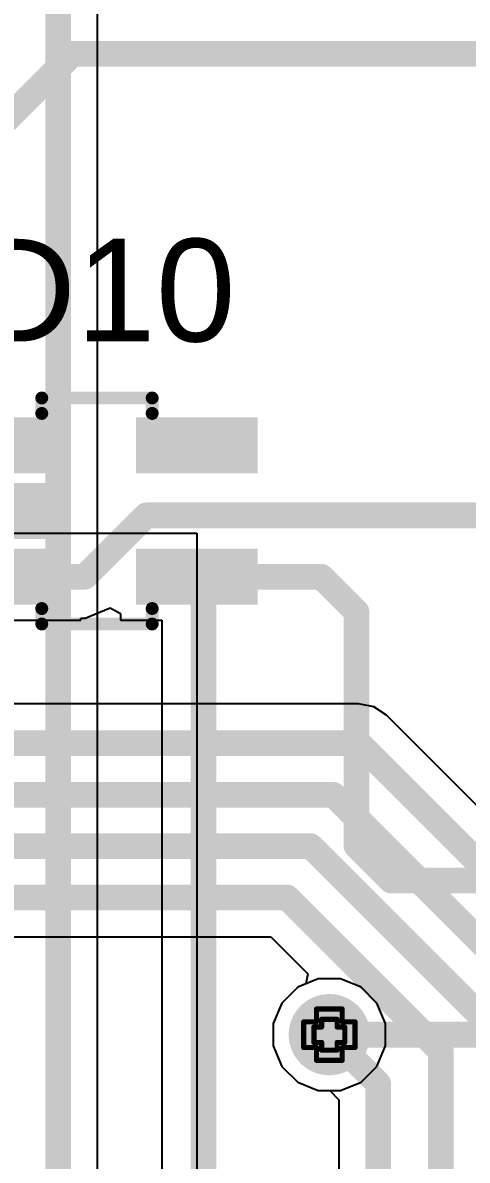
# Model space of a CAD drawing. Header units: inches. Extents: x -4 to 5258, y -4 to 5281.
# Drawn here: x 29.74 to 34.14, y 49.69 to 60.94 of the extents above; entities that cross this region are included whole.
import ezdxf

# ---------------------------------------------------------------- set-up
doc = ezdxf.new("R2010")
doc.units = ezdxf.units.IN
for name, color, linetype in [('Bottom Layer', 5, 'Continuous'), ('Bottom Solder', 6, 'Continuous'), ('Drill Drawing', 1, 'Continuous'), ('Layer 1', 16, 'Continuous'), ('Layer 2', 76, 'Continuous'), ('Top Layer', 1, 'Continuous'), ('Top Overlay', 2, 'Continuous'), ('Top Paste', 8, 'Continuous'), ('Top Solder', 216, 'Continuous'), ('Via Holes', 16, 'Continuous')]:
    doc.layers.add(name, color=color, linetype=linetype)
doc.styles.add('Arial', font='', dxfattribs={"height": 0.2})
doc.styles.get('Arial').set_extended_font_data('Arial')

# ---------------------------------------------------------------- blocks, each defined once
blk = doc.blocks.new('SOT_323_5_223')
at = {"layer": 'Top Layer'}
for points in [[(-1.45, 0.825), (-0.45, 0.825), (-0.45, 0.475), (-1.45, 0.475)], [(0.45, 0.825), (1.45, 0.825), (1.45, 0.475), (0.45, 0.475)], [(-1.45, 0.175), (-0.45, 0.175), (-0.45, -0.175), (-1.45, -0.175)], [(-1.45, -0.475), (-0.45, -0.475), (-0.45, -0.825), (-1.45, -0.825)], [(0.45, -0.475), (1.45, -0.475), (1.45, -0.825), (0.45, -0.825)]]:
    blk.add_hatch(color=1, dxfattribs=at).paths.add_polyline_path(points)
at = {"layer": 'Top Paste'}
for points in [[(-1.45, 0.825), (-0.45, 0.825), (-0.45, 0.475), (-1.45, 0.475)], [(0.45, 0.825), (1.45, 0.825), (1.45, 0.475), (0.45, 0.475)], [(-1.45, 0.175), (-0.45, 0.175), (-0.45, -0.175), (-1.45, -0.175)], [(-1.45, -0.475), (-0.45, -0.475), (-0.45, -0.825), (-1.45, -0.825)], [(0.45, -0.475), (1.45, -0.475), (1.45, -0.825), (0.45, -0.825)]]:
    blk.add_hatch(color=8, dxfattribs=at).paths.add_polyline_path(points)
at = {"layer": 'Top Solder'}
for points in [[(-1.552, 0.927), (-0.348, 0.927), (-0.348, 0.373), (-1.552, 0.373)], [(0.348, 0.927), (1.552, 0.927), (1.552, 0.373), (0.348, 0.373)], [(-1.552, 0.277), (-0.348, 0.277), (-0.348, -0.277), (-1.552, -0.277)], [(-1.552, -0.373), (-0.348, -0.373), (-0.348, -0.927), (-1.552, -0.927)], [(0.348, -0.373), (1.552, -0.373), (1.552, -0.927), (0.348, -0.927)]]:
    blk.add_hatch(color=216, dxfattribs=at).paths.add_polyline_path(points)
at = {"layer": 'Top Overlay'}
for points in [[(-0.584, 1.118, 0.127, 0.127, 0), (0.508, 1.118, 0.127, 0.127, 0)], [(-0.584, 1.118, 0.127, 0.127, 0), (-0.584, 0.965, 0.127, 0.127, 0)], [(0.508, 1.118, 0.127, 0.127, 0), (0.508, 0.965, 0.127, 0.127, 0)], [(-1.727, 0.533, 0.127, 0.127, 0), (-1.727, 0.787, 0.127, 0.127, 0)], [(-1.727, 0.787, 0.127, 0.127, 0), (-1.6, 0.66, 0.127, 0.127, 0)], [(-1.727, 0.533, 0.127, 0.127, 0), (-1.6, 0.66, 0.127, 0.127, 0)], [(-0.584, -1.118, 0.127, 0.127, 0), (-0.584, -0.965, 0.127, 0.127, 0)], [(0.508, -0.965, 0.127, 0.127, 0), (0.508, -1.118, 0.127, 0.127, 0)], [(-0.584, -1.118, 0.127, 0.127, 0), (0.508, -1.118, 0.127, 0.127, 0)]]:
    blk.add_lwpolyline(points, format="xyseb", dxfattribs=at)
for points in [[(-0.616, 1.118, 0.0635, 0.0635, 1), (-0.552, 1.118, 0.0635, 0.0635, 1)], [(-0.616, 1.118, 0.0635, 0.0635, 1), (-0.552, 1.118, 0.0635, 0.0635, 1)], [(0.476, 1.118, 0.0635, 0.0635, 1), (0.54, 1.118, 0.0635, 0.0635, 1)], [(0.476, 1.118, 0.0635, 0.0635, 1), (0.54, 1.118, 0.0635, 0.0635, 1)], [(-0.616, 0.965, 0.0635, 0.0635, 1), (-0.552, 0.965, 0.0635, 0.0635, 1)], [(0.476, 0.965, 0.0635, 0.0635, 1), (0.54, 0.965, 0.0635, 0.0635, 1)], [(-1.759, 0.787, 0.0635, 0.0635, 1), (-1.695, 0.787, 0.0635, 0.0635, 1)], [(-1.759, 0.787, 0.0635, 0.0635, 1), (-1.695, 0.787, 0.0635, 0.0635, 1)], [(-1.632, 0.66, 0.0635, 0.0635, 1), (-1.568, 0.66, 0.0635, 0.0635, 1)], [(-1.632, 0.66, 0.0635, 0.0635, 1), (-1.568, 0.66, 0.0635, 0.0635, 1)], [(-1.759, 0.533, 0.0635, 0.0635, 1), (-1.695, 0.533, 0.0635, 0.0635, 1)], [(-1.759, 0.533, 0.0635, 0.0635, 1), (-1.695, 0.533, 0.0635, 0.0635, 1)], [(-0.616, -0.965, 0.0635, 0.0635, 1), (-0.552, -0.965, 0.0635, 0.0635, 1)], [(0.476, -0.965, 0.0635, 0.0635, 1), (0.54, -0.965, 0.0635, 0.0635, 1)], [(-0.616, -1.118, 0.0635, 0.0635, 1), (-0.552, -1.118, 0.0635, 0.0635, 1)], [(-0.616, -1.118, 0.0635, 0.0635, 1), (-0.552, -1.118, 0.0635, 0.0635, 1)], [(0.476, -1.118, 0.0635, 0.0635, 1), (0.54, -1.118, 0.0635, 0.0635, 1)], [(0.476, -1.118, 0.0635, 0.0635, 1), (0.54, -1.118, 0.0635, 0.0635, 1)]]:
    blk.add_lwpolyline(points, format="xyseb", close=True, dxfattribs=at)

msp = doc.modelspace()

# ---------------------------------------------------------------- hatches: boundary and pattern name
at = {"layer": 'Bottom Layer'}
h = msp.add_hatch(color=5, dxfattribs=at)
edge = h.paths.add_edge_path()
edge.add_arc((32.774, 50.929), 0.3, 0, 360)
at = {"layer": 'Bottom Solder'}
h = msp.add_hatch(color=6, dxfattribs=at)
edge = h.paths.add_edge_path()
edge.add_arc((32.774, 50.929), 0.402, 0, 360)
at = {"layer": 'Layer 1'}
h = msp.add_hatch(color=16, dxfattribs=at)
edge = h.paths.add_edge_path()
edge.add_arc((32.774, 50.929), 0.3, 0, 360)
at = {"layer": 'Layer 2'}
h = msp.add_hatch(color=76, dxfattribs=at)
edge = h.paths.add_edge_path()
edge.add_arc((32.774, 50.929), 0.3, 0, 360)
at = {"layer": 'Top Layer'}
h = msp.add_hatch(color=1, dxfattribs=at)
edge = h.paths.add_edge_path()
edge.add_arc((32.774, 50.929), 0.3, 0, 360)
at = {"layer": 'Top Solder'}
h = msp.add_hatch(color=216, dxfattribs=at)
edge = h.paths.add_edge_path()
edge.add_arc((32.774, 50.929), 0.402, 0, 360)
at = {"layer": 'Via Holes'}
h = msp.add_hatch(color=7, dxfattribs=at)
edge = h.paths.add_edge_path()
edge.add_arc((32.774, 50.929), 0.15, 0, 360)

# ---------------------------------------------------------------- linework, layer by layer
at = {"layer": 'Bottom Layer'}
for p, q in [((33.064, 54.202), (24.756, 54.202)), ((33.213, 54.173), (33.064, 54.202)), ((33.339, 54.089), (33.213, 54.173)), ((35.925, 51.503), (33.339, 54.089)), ((15.573, 51.898), (32.196, 51.898)), ((32.196, 51.898), (32.562, 51.532)), ((32.542, 51.432), (32.461, 51.398)), ((32.562, 51.532), (32.542, 51.432)), ((32.461, 51.398), (32.305, 51.242)), ((32.305, 51.242), (32.22, 51.039)), ((32.22, 51.039), (32.22, 50.818)), ((32.22, 50.818), (32.305, 50.615)), ((32.305, 50.615), (32.461, 50.459)), ((32.461, 50.459), (32.664, 50.375)), ((32.664, 50.375), (32.779, 50.375)), ((32.779, 50.375), (32.869, 50.285)), ((32.869, 50.285), (32.869, 48.528))]:
    msp.add_line(p, q, dxfattribs=at)
for points in [[(24.595, 53.814, 0.254, 0.254, 0), (33.064, 53.814, 0.254, 0.254, 0)], [(33.064, 53.814, 0.254, 0.254, 0), (35.65, 51.228, 0.254, 0.254, 0)], [(17.511, 53.302, 0.254, 0.254, 0), (32.814, 53.302, 0.254, 0.254, 0)], [(32.814, 53.302, 0.254, 0.254, 0), (35.029, 51.087, 0.254, 0.254, 0)], [(16.525, 52.794, 0.254, 0.254, 0), (32.59, 52.794, 0.254, 0.254, 0)], [(32.59, 52.794, 0.254, 0.254, 0), (34.413, 50.971, 0.254, 0.254, 0)], [(15.573, 52.286, 0.254, 0.254, 0), (32.357, 52.286, 0.254, 0.254, 0)], [(32.357, 52.286, 0.254, 0.254, 0), (33.876, 50.767, 0.254, 0.254, 0)], [(32.774, 50.929, 0.254, 0.254, 0), (33.257, 50.446, 0.254, 0.254, 0)], [(33.876, 26.71, 0.254, 0.254, 0), (33.876, 50.767, 0.254, 0.254, 0)], [(33.257, 38.922, 0.254, 0.254, 0), (33.257, 50.446, 0.254, 0.254, 0)]]:
    msp.add_lwpolyline(points, format="xyseb", dxfattribs=at)
for points in [[(33.001, 53.814, 0.127, 0.127, 1), (33.128, 53.814, 0.127, 0.127, 1)], [(33.001, 53.814, 0.127, 0.127, 1), (33.128, 53.814, 0.127, 0.127, 1)], [(32.75, 53.302, 0.127, 0.127, 1), (32.877, 53.302, 0.127, 0.127, 1)], [(32.75, 53.302, 0.127, 0.127, 1), (32.877, 53.302, 0.127, 0.127, 1)], [(32.526, 52.794, 0.127, 0.127, 1), (32.653, 52.794, 0.127, 0.127, 1)], [(32.526, 52.794, 0.127, 0.127, 1), (32.653, 52.794, 0.127, 0.127, 1)], [(32.293, 52.286, 0.127, 0.127, 1), (32.42, 52.286, 0.127, 0.127, 1)], [(32.293, 52.286, 0.127, 0.127, 1), (32.42, 52.286, 0.127, 0.127, 1)], [(32.711, 50.929, 0.127, 0.127, 1), (32.838, 50.929, 0.127, 0.127, 1)], [(33.813, 50.767, 0.127, 0.127, 1), (33.94, 50.767, 0.127, 0.127, 1)], [(33.813, 50.767, 0.127, 0.127, 1), (33.94, 50.767, 0.127, 0.127, 1)], [(33.193, 50.446, 0.127, 0.127, 1), (33.32, 50.446, 0.127, 0.127, 1)], [(33.193, 50.446, 0.127, 0.127, 1), (33.32, 50.446, 0.127, 0.127, 1)]]:
    msp.add_lwpolyline(points, format="xyseb", close=True, dxfattribs=at)
at = {"layer": 'Drill Drawing'}
for points in [[(32.647, 51.056, 0.0508, 0.0508, 0), (32.647, 51.183, 0.0508, 0.0508, 0)], [(32.647, 51.183, 0.0508, 0.0508, 0), (32.901, 51.183, 0.0508, 0.0508, 0)], [(32.901, 51.056, 0.0508, 0.0508, 0), (32.901, 51.183, 0.0508, 0.0508, 0)], [(32.698, 51.005, 0.0508, 0.0508, 0), (32.698, 51.081, 0.0508, 0.0508, 0)], [(32.698, 51.081, 0.0508, 0.0508, 0), (32.851, 51.081, 0.0508, 0.0508, 0)], [(32.851, 51.005, 0.0508, 0.0508, 0), (32.851, 51.081, 0.0508, 0.0508, 0)], [(32.52, 50.802, 0.0508, 0.0508, 0), (32.52, 51.056, 0.0508, 0.0508, 0)], [(32.52, 51.056, 0.0508, 0.0508, 0), (32.647, 51.056, 0.0508, 0.0508, 0)], [(32.622, 50.852, 0.0508, 0.0508, 0), (32.622, 51.005, 0.0508, 0.0508, 0)], [(32.622, 51.005, 0.0508, 0.0508, 0), (32.698, 51.005, 0.0508, 0.0508, 0)], [(32.851, 51.005, 0.0508, 0.0508, 0), (32.927, 51.005, 0.0508, 0.0508, 0)], [(32.901, 51.056, 0.0508, 0.0508, 0), (33.028, 51.056, 0.0508, 0.0508, 0)], [(32.927, 50.852, 0.0508, 0.0508, 0), (32.927, 51.005, 0.0508, 0.0508, 0)], [(33.028, 50.802, 0.0508, 0.0508, 0), (33.028, 51.056, 0.0508, 0.0508, 0)], [(32.622, 50.852, 0.0508, 0.0508, 0), (32.698, 50.852, 0.0508, 0.0508, 0)], [(32.698, 50.776, 0.0508, 0.0508, 0), (32.698, 50.852, 0.0508, 0.0508, 0)], [(32.851, 50.852, 0.0508, 0.0508, 0), (32.927, 50.852, 0.0508, 0.0508, 0)], [(32.851, 50.776, 0.0508, 0.0508, 0), (32.851, 50.852, 0.0508, 0.0508, 0)], [(32.52, 50.802, 0.0508, 0.0508, 0), (32.647, 50.802, 0.0508, 0.0508, 0)], [(32.647, 50.675, 0.0508, 0.0508, 0), (32.647, 50.802, 0.0508, 0.0508, 0)], [(32.698, 50.776, 0.0508, 0.0508, 0), (32.851, 50.776, 0.0508, 0.0508, 0)], [(32.901, 50.802, 0.0508, 0.0508, 0), (33.028, 50.802, 0.0508, 0.0508, 0)], [(32.901, 50.675, 0.0508, 0.0508, 0), (32.901, 50.802, 0.0508, 0.0508, 0)], [(32.647, 50.675, 0.0508, 0.0508, 0), (32.901, 50.675, 0.0508, 0.0508, 0)]]:
    msp.add_lwpolyline(points, format="xyseb", dxfattribs=at)
for points in [[(32.635, 51.183, 0.0254, 0.0254, 1), (32.66, 51.183, 0.0254, 0.0254, 1)], [(32.635, 51.183, 0.0254, 0.0254, 1), (32.66, 51.183, 0.0254, 0.0254, 1)], [(32.889, 51.183, 0.0254, 0.0254, 1), (32.914, 51.183, 0.0254, 0.0254, 1)], [(32.889, 51.183, 0.0254, 0.0254, 1), (32.914, 51.183, 0.0254, 0.0254, 1)], [(32.685, 51.081, 0.0254, 0.0254, 1), (32.711, 51.081, 0.0254, 0.0254, 1)], [(32.685, 51.081, 0.0254, 0.0254, 1), (32.711, 51.081, 0.0254, 0.0254, 1)], [(32.838, 51.081, 0.0254, 0.0254, 1), (32.863, 51.081, 0.0254, 0.0254, 1)], [(32.838, 51.081, 0.0254, 0.0254, 1), (32.863, 51.081, 0.0254, 0.0254, 1)], [(32.508, 51.056, 0.0254, 0.0254, 1), (32.533, 51.056, 0.0254, 0.0254, 1)], [(32.508, 51.056, 0.0254, 0.0254, 1), (32.533, 51.056, 0.0254, 0.0254, 1)], [(32.609, 51.005, 0.0254, 0.0254, 1), (32.635, 51.005, 0.0254, 0.0254, 1)], [(32.609, 51.005, 0.0254, 0.0254, 1), (32.635, 51.005, 0.0254, 0.0254, 1)], [(32.635, 51.056, 0.0254, 0.0254, 1), (32.66, 51.056, 0.0254, 0.0254, 1)], [(32.635, 51.056, 0.0254, 0.0254, 1), (32.66, 51.056, 0.0254, 0.0254, 1)], [(32.685, 51.005, 0.0254, 0.0254, 1), (32.711, 51.005, 0.0254, 0.0254, 1)], [(32.685, 51.005, 0.0254, 0.0254, 1), (32.711, 51.005, 0.0254, 0.0254, 1)], [(32.838, 51.005, 0.0254, 0.0254, 1), (32.863, 51.005, 0.0254, 0.0254, 1)], [(32.838, 51.005, 0.0254, 0.0254, 1), (32.863, 51.005, 0.0254, 0.0254, 1)], [(32.889, 51.056, 0.0254, 0.0254, 1), (32.914, 51.056, 0.0254, 0.0254, 1)], [(32.889, 51.056, 0.0254, 0.0254, 1), (32.914, 51.056, 0.0254, 0.0254, 1)], [(32.914, 51.005, 0.0254, 0.0254, 1), (32.939, 51.005, 0.0254, 0.0254, 1)], [(32.914, 51.005, 0.0254, 0.0254, 1), (32.939, 51.005, 0.0254, 0.0254, 1)], [(33.016, 51.056, 0.0254, 0.0254, 1), (33.041, 51.056, 0.0254, 0.0254, 1)], [(33.016, 51.056, 0.0254, 0.0254, 1), (33.041, 51.056, 0.0254, 0.0254, 1)], [(32.609, 50.852, 0.0254, 0.0254, 1), (32.635, 50.852, 0.0254, 0.0254, 1)], [(32.609, 50.852, 0.0254, 0.0254, 1), (32.635, 50.852, 0.0254, 0.0254, 1)], [(32.685, 50.852, 0.0254, 0.0254, 1), (32.711, 50.852, 0.0254, 0.0254, 1)], [(32.685, 50.852, 0.0254, 0.0254, 1), (32.711, 50.852, 0.0254, 0.0254, 1)], [(32.838, 50.852, 0.0254, 0.0254, 1), (32.863, 50.852, 0.0254, 0.0254, 1)], [(32.838, 50.852, 0.0254, 0.0254, 1), (32.863, 50.852, 0.0254, 0.0254, 1)], [(32.914, 50.852, 0.0254, 0.0254, 1), (32.939, 50.852, 0.0254, 0.0254, 1)], [(32.914, 50.852, 0.0254, 0.0254, 1), (32.939, 50.852, 0.0254, 0.0254, 1)], [(32.508, 50.802, 0.0254, 0.0254, 1), (32.533, 50.802, 0.0254, 0.0254, 1)], [(32.508, 50.802, 0.0254, 0.0254, 1), (32.533, 50.802, 0.0254, 0.0254, 1)], [(32.635, 50.802, 0.0254, 0.0254, 1), (32.66, 50.802, 0.0254, 0.0254, 1)], [(32.635, 50.802, 0.0254, 0.0254, 1), (32.66, 50.802, 0.0254, 0.0254, 1)], [(32.685, 50.776, 0.0254, 0.0254, 1), (32.711, 50.776, 0.0254, 0.0254, 1)], [(32.685, 50.776, 0.0254, 0.0254, 1), (32.711, 50.776, 0.0254, 0.0254, 1)], [(32.838, 50.776, 0.0254, 0.0254, 1), (32.863, 50.776, 0.0254, 0.0254, 1)], [(32.838, 50.776, 0.0254, 0.0254, 1), (32.863, 50.776, 0.0254, 0.0254, 1)], [(32.889, 50.802, 0.0254, 0.0254, 1), (32.914, 50.802, 0.0254, 0.0254, 1)], [(32.889, 50.802, 0.0254, 0.0254, 1), (32.914, 50.802, 0.0254, 0.0254, 1)], [(33.016, 50.802, 0.0254, 0.0254, 1), (33.041, 50.802, 0.0254, 0.0254, 1)], [(33.016, 50.802, 0.0254, 0.0254, 1), (33.041, 50.802, 0.0254, 0.0254, 1)], [(32.635, 50.675, 0.0254, 0.0254, 1), (32.66, 50.675, 0.0254, 0.0254, 1)], [(32.635, 50.675, 0.0254, 0.0254, 1), (32.66, 50.675, 0.0254, 0.0254, 1)], [(32.889, 50.675, 0.0254, 0.0254, 1), (32.914, 50.675, 0.0254, 0.0254, 1)], [(32.889, 50.675, 0.0254, 0.0254, 1), (32.914, 50.675, 0.0254, 0.0254, 1)]]:
    msp.add_lwpolyline(points, format="xyseb", close=True, dxfattribs=at)
at = {"layer": 'Layer 1'}
for p, q in [((32.664, 51.483), (32.461, 51.398)), ((32.885, 51.483), (32.664, 51.483)), ((33.088, 51.398), (32.885, 51.483)), ((32.461, 51.398), (32.305, 51.242)), ((33.244, 51.242), (33.088, 51.398)), ((32.305, 51.242), (32.22, 51.039)), ((33.328, 51.039), (33.244, 51.242)), ((32.22, 51.039), (32.22, 50.818)), ((33.328, 50.818), (33.328, 51.039)), ((32.22, 50.818), (32.305, 50.615)), ((33.244, 50.615), (33.328, 50.818)), ((32.305, 50.615), (32.461, 50.459)), ((33.088, 50.459), (33.244, 50.615)), ((32.461, 50.459), (32.664, 50.375)), ((32.885, 50.375), (33.088, 50.459)), ((32.664, 50.375), (32.885, 50.375))]:
    msp.add_line(p, q, dxfattribs=at)
at = {"layer": 'Layer 2'}
for p, q in [((30.48, 44.579), (30.48, 65.819)), ((32.664, 51.483), (32.461, 51.398)), ((32.885, 51.483), (32.664, 51.483)), ((33.088, 51.398), (32.885, 51.483)), ((32.461, 51.398), (32.305, 51.242)), ((33.244, 51.242), (33.088, 51.398)), ((32.305, 51.242), (32.22, 51.039)), ((33.328, 51.039), (33.244, 51.242)), ((32.22, 51.039), (32.22, 50.818)), ((33.328, 50.818), (33.328, 51.039)), ((32.22, 50.818), (32.305, 50.615)), ((33.244, 50.615), (33.328, 50.818)), ((32.305, 50.615), (32.461, 50.459)), ((33.088, 50.459), (33.244, 50.615)), ((32.461, 50.459), (32.664, 50.375)), ((32.885, 50.375), (33.088, 50.459)), ((32.664, 50.375), (32.885, 50.375))]:
    msp.add_line(p, q, dxfattribs=at)
msp.add_lwpolyline([(30.091, 44.418, 0.254, 0.254, 0), (30.091, 65.98, 0.254, 0.254, 0)], format="xyseb", dxfattribs=at)
at = {"layer": 'Top Layer'}
for p, q in [((29.557, 55.889), (31.464, 55.889)), ((31.464, 55.889), (31.464, 49.1)), ((30.358, 55.048), (30.608, 55.152)), ((30.608, 55.152), (30.71, 55.096)), ((29.393, 55.031), (30.318, 55.031)), ((30.318, 55.031), (30.318, 55.048)), ((30.318, 55.048), (30.358, 55.048)), ((30.71, 55.096), (30.71, 55.031)), ((30.71, 55.031), (31.118, 55.031)), ((31.118, 55.031), (31.118, 49.597))]:
    msp.add_line(p, q, dxfattribs=at)
for points in [[(29.564, 59.963, 0.254, 0.254, 0), (30.235, 60.634, 0.254, 0.254, 0)], [(30.235, 60.634, 0.254, 0.254, 0), (38.195, 60.634, 0.254, 0.254, 0)], [(30.358, 55.46, 0.254, 0.254, 0), (30.964, 56.067, 0.254, 0.254, 0)], [(30.964, 56.067, 0.254, 0.254, 0), (36.91, 56.067, 0.254, 0.254, 0)], [(29.564, 55.46, 0.254, 0.254, 0), (30.358, 55.46, 0.254, 0.254, 0)], [(31.464, 55.46, 0.254, 0.254, 0), (31.483, 55.46, 0.254, 0.254, 0)], [(31.464, 55.46, 0.254, 0.254, 0), (32.694, 55.46, 0.254, 0.254, 0)], [(31.483, 55.46, 0.254, 0.254, 0), (31.531, 55.412, 0.254, 0.254, 0)], [(31.531, 49.025, 0.254, 0.254, 0), (31.531, 55.412, 0.254, 0.254, 0)], [(32.694, 55.46, 0.254, 0.254, 0), (33.042, 55.112, 0.254, 0.254, 0)], [(33.042, 52.798, 0.254, 0.254, 0), (33.042, 55.112, 0.254, 0.254, 0)], [(33.042, 52.798, 0.254, 0.254, 0), (33.387, 52.453, 0.254, 0.254, 0)], [(33.387, 52.453, 0.254, 0.254, 0), (37.278, 52.453, 0.254, 0.254, 0)], [(32.774, 50.929, 0.254, 0.254, 0), (94.523, 50.929, 0.254, 0.254, 0)]]:
    msp.add_lwpolyline(points, format="xyseb", dxfattribs=at)
for points in [[(30.171, 60.634, 0.127, 0.127, 1), (30.298, 60.634, 0.127, 0.127, 1)], [(30.171, 60.634, 0.127, 0.127, 1), (30.298, 60.634, 0.127, 0.127, 1)], [(30.901, 56.067, 0.127, 0.127, 1), (31.028, 56.067, 0.127, 0.127, 1)], [(30.901, 56.067, 0.127, 0.127, 1), (31.028, 56.067, 0.127, 0.127, 1)], [(30.294, 55.46, 0.127, 0.127, 1), (30.421, 55.46, 0.127, 0.127, 1)], [(30.294, 55.46, 0.127, 0.127, 1), (30.421, 55.46, 0.127, 0.127, 1)], [(31.4, 55.46, 0.127, 0.127, 1), (31.527, 55.46, 0.127, 0.127, 1)], [(31.4, 55.46, 0.127, 0.127, 1), (31.527, 55.46, 0.127, 0.127, 1)], [(31.419, 55.46, 0.127, 0.127, 1), (31.546, 55.46, 0.127, 0.127, 1)], [(31.419, 55.46, 0.127, 0.127, 1), (31.546, 55.46, 0.127, 0.127, 1)], [(31.467, 55.412, 0.127, 0.127, 1), (31.594, 55.412, 0.127, 0.127, 1)], [(31.467, 55.412, 0.127, 0.127, 1), (31.594, 55.412, 0.127, 0.127, 1)], [(32.63, 55.46, 0.127, 0.127, 1), (32.757, 55.46, 0.127, 0.127, 1)], [(32.63, 55.46, 0.127, 0.127, 1), (32.757, 55.46, 0.127, 0.127, 1)], [(32.979, 55.112, 0.127, 0.127, 1), (33.106, 55.112, 0.127, 0.127, 1)], [(32.979, 55.112, 0.127, 0.127, 1), (33.106, 55.112, 0.127, 0.127, 1)], [(32.979, 52.798, 0.127, 0.127, 1), (33.106, 52.798, 0.127, 0.127, 1)], [(32.979, 52.798, 0.127, 0.127, 1), (33.106, 52.798, 0.127, 0.127, 1)], [(33.324, 52.453, 0.127, 0.127, 1), (33.451, 52.453, 0.127, 0.127, 1)], [(33.324, 52.453, 0.127, 0.127, 1), (33.451, 52.453, 0.127, 0.127, 1)], [(32.711, 50.929, 0.127, 0.127, 1), (32.838, 50.929, 0.127, 0.127, 1)]]:
    msp.add_lwpolyline(points, format="xyseb", close=True, dxfattribs=at)

# ---------------------------------------------------------------- block references
msp.add_blockref('SOT_323_5_223', (30.514, 56.11))

# ---------------------------------------------------------------- texts
at = {"layer": 'Top Overlay', "style": 'Arial'}
msp.add_text('D10', height=1.016, dxfattribs=at).set_placement((29.244, 57.787))

doc.saveas('drawing.dxf')
